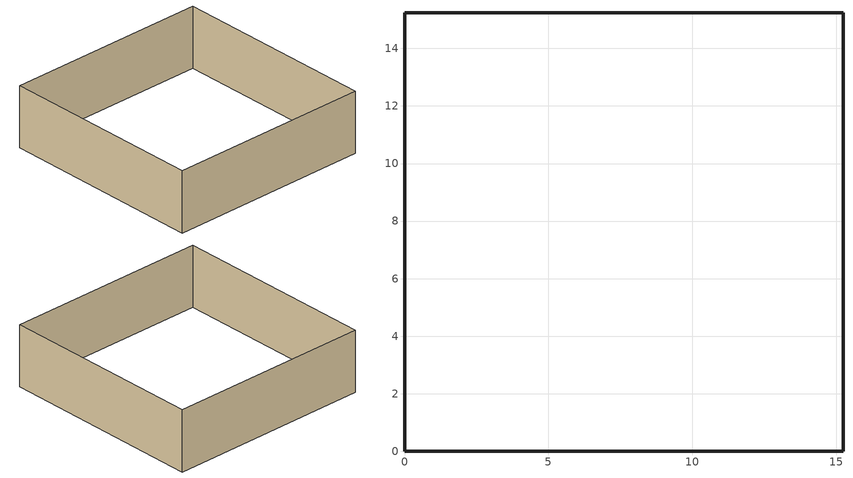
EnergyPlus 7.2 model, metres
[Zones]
ZONE ONE
 wall outside (R13WALL): 0,0 15.24,0 15.24,15.24 0,15.24 0,0 z0:4.57
[Building]
NONE: North Axis {deg}=0; Terrain=Suburbs; Loads Convergence Tolerance Value=0.04; Temperature Convergence Tolerance Value {deltaC}=0.004; Solar Distribution=MinimalShadowing; Maximum Number of Warmup Days=25; Minimum Number of Warmup Days=6
[Site:Location]
DENVER_STAPLETON_CO_USA_WMO_724690: Latitude {deg}=39.77; Longitude {deg}=-104.87; Time Zone {hr}=-7; Elevation {m}=1611
[SizingPeriod:DesignDay] Day of Month=21; Humidity Condition Type=Wetbulb; Barometric Pressure {Pa}=83411; Rain Indicator=No; Snow Indicator=No; Daylight Saving Time Indicator=No; Solar Model Indicator=ASHRAEClearSky
Name | Month | Day Type | Maximum Dry-Bulb Temperature {C} | Daily Dry-Bulb Temperature Range {deltaC} | Wetbulb or DewPoint at Maximum Dry-Bulb {C} | Wind Speed {m/s} | Wind Direction {deg} | Sky Clearness
DENVER_STAPLETON Ann Htg 99.6% Condns DB | 12 | WinterDesignDay | -20 | 0 | -20 | 2.3 | 180 | 0
DENVER_STAPLETON Ann Clg .4% Condns DB=>MWB | 7 | SummerDesignDay | 34.1 | 15.2 | 15.8 | 4 | 120 | 1
[Site:GroundTemperature:BuildingSurface]
18.89, 18.92, 19.02, 19.12, 19.21, 19.23, 19.07, 19.32, 19.09, 19.21, 19.13, 18.96
[Material:NoMass]
R13LAYER: Roughness=Rough; Thermal Resistance {m2-K/W}=2.290965; Thermal Absorptance=0.9; Solar Absorptance=0.75; Visible Absorptance=0.75
[Construction]
R13WALL: R13LAYER
[Zone]
ZONE ONE: Type=1; Multiplier=1; Ceiling Height {m}=autocalculate; Volume {m3}=autocalculate; Floor Area {m2}=232.26
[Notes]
QTFtest.idf
Basic file description: Basic test for EnergyPlus  Uses QTFs.
Run:      2 design days.
Building: Fictional 1 zone building with resistive walls.  No floor.  No Roof.
Internal: None.
System:   None.
Plant:    None.
SolDis=MinimalShadowing, Aniso, Detailed Interior and Exterior Convection
DENVER_STAPLETON_CO_USA Annual Heating 99.6%, MaxDB=-20°C
DENVER_STAPLETON_CO_USA Annual Cooling (DB=>MWB) .4%, MaxDB=34.1°C MWB=15.8°C
